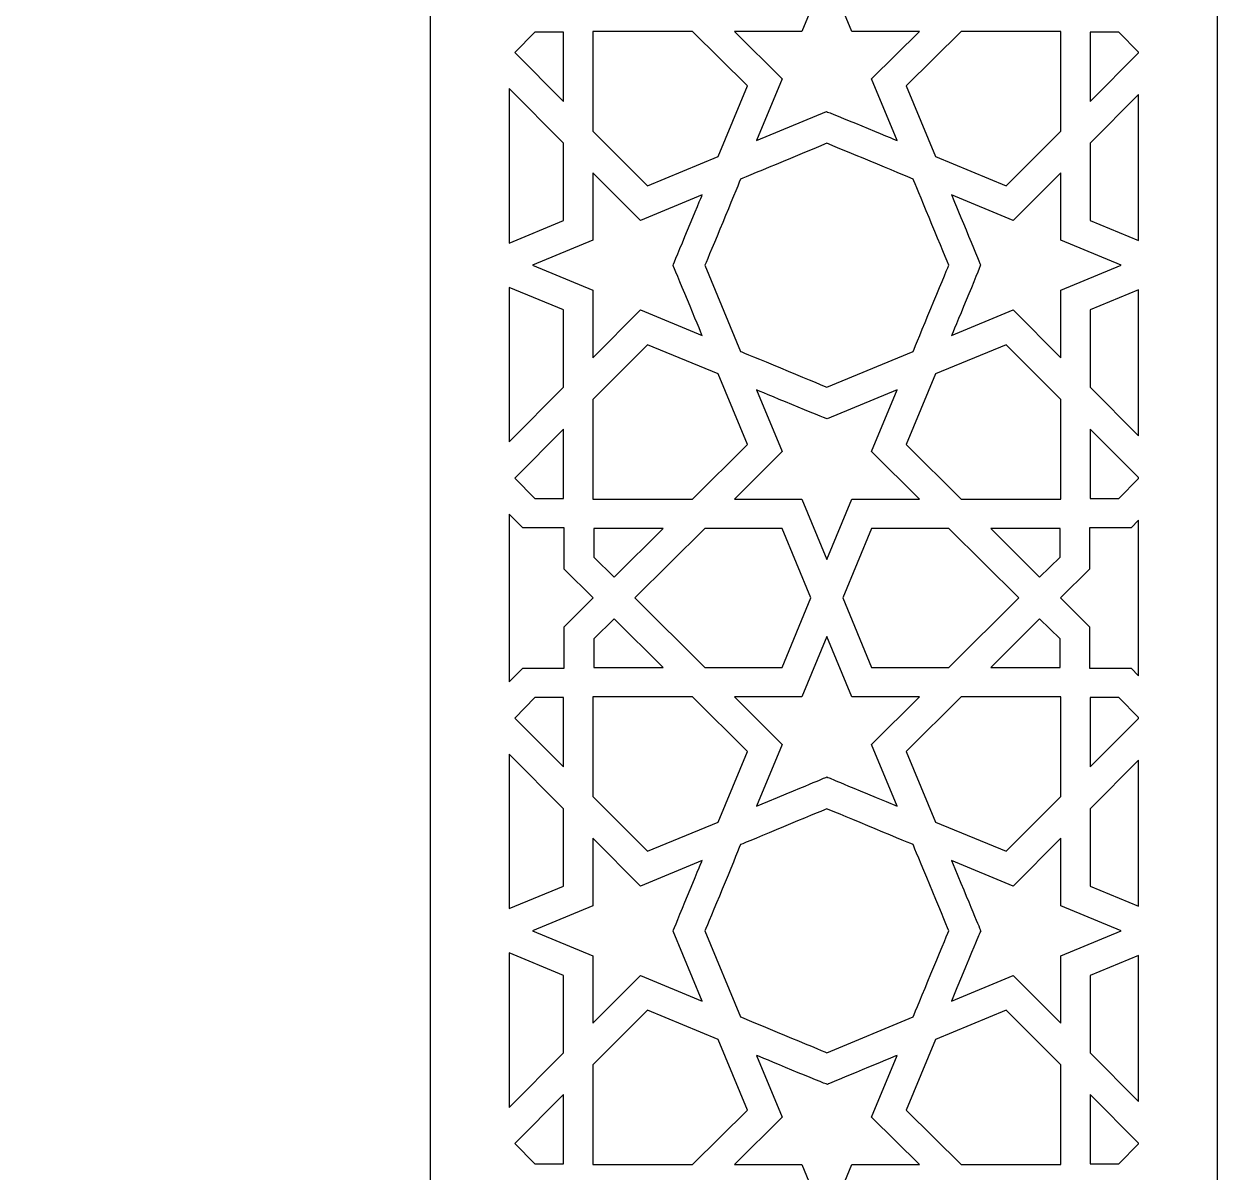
# Model space of a CAD drawing. Header units: millimetres. Extents: x -71 to 71, y -100 to 100.
# Drawn here: x 35.74 to 71.47, y -78.88 to -44.5 of the extents above; entities that cross this region are included whole.
import ezdxf

# ---------------------------------------------------------------- set-up
doc = ezdxf.new("R2010")
doc.units = ezdxf.units.MM
doc.header["$MEASUREMENT"] = 0
doc.layers.add('layer 1', color=7, linetype='Continuous')

msp = doc.modelspace()

# ---------------------------------------------------------------- linework, layer by layer
at = {"layer": 'layer 1', "color": 250}
for points, knots in [([(71.4703, 100.1536), (71.4703, 100.1536), (-71.4375, 100.1536), (-71.4375, 100.1536), (-71.4375, 100.1536), (-71.4375, 100.1536), (-71.4375, -99.8361), (-71.4375, -99.8361), (-71.4375, -99.8361), (-71.4375, -99.8361), (-47.8871, -99.8361), (-47.8871, -99.8361), (-47.8871, -99.8361), (-47.8871, -99.8361), (-47.8871, 29.4887), (-47.8871, 29.4887), (-47.8871, 29.4887), (-47.8871, 38.6786), (-43.8667, 47.1615), (-36.8563, 52.7622), (-36.8563, 52.7622), (-23.6283, 63.3317), (-10.5375, 62.4029), (0.0166, 75.0503), (0.0166, 75.0503), (10.5703, 62.4029), (23.6608, 63.3317), (36.8893, 52.7622), (36.8893, 52.7622), (43.8993, 47.1615), (47.9199, 38.6789), (47.9199, 29.4887), (47.9199, 29.4887), (47.9199, 29.4887), (47.9199, -99.8361), (47.9199, -99.8361), (47.9199, -99.8361), (47.9199, -99.8361), (71.4703, -99.8361), (71.4703, -99.8361), (71.4703, -99.8361), (71.4703, -99.8361), (71.4703, 100.1536), (71.4703, 100.1536)], [0, 0, 0, 0, 0.0833333, 0.0833333, 0.0833333, 0.0833333, 0.1666667, 0.1666667, 0.1666667, 0.1666667, 0.25, 0.25, 0.25, 0.25, 0.3333333, 0.3333333, 0.3333333, 0.3333333, 0.4166667, 0.4166667, 0.4166667, 0.4166667, 0.5, 0.5, 0.5, 0.5, 0.5833333, 0.5833333, 0.5833333, 0.5833333, 0.6666667, 0.6666667, 0.6666667, 0.6666667, 0.75, 0.75, 0.75, 0.75, 0.8333333, 0.8333333, 0.8333333, 0.8333333, 1, 1, 1, 1]), ([(59.7722, -47.1233), (59.7722, -47.1233), (57.6806, -47.9901), (57.6806, -47.9901), (57.6806, -47.9901), (57.6806, -47.9901), (58.4468, -46.1437), (58.4468, -46.1437), (58.4468, -46.1437), (58.4468, -46.1437), (57.0152, -44.7192), (57.0152, -44.7192), (57.0152, -44.7192), (57.0152, -44.7192), (59.0363, -44.7192), (59.0363, -44.7192), (59.0363, -44.7192), (59.0363, -44.7192), (59.7856, -42.9105), (59.7856, -42.9105), (59.7856, -42.9105), (59.7856, -42.9105), (60.5353, -44.7192), (60.5353, -44.7192), (60.5353, -44.7192), (60.5353, -44.7192), (62.556, -44.7192), (62.556, -44.7192), (62.556, -44.7192), (62.556, -44.7192), (61.1247, -46.144), (61.1247, -46.144), (61.1247, -46.144), (61.1247, -46.144), (61.891, -47.9901), (61.891, -47.9901), (61.891, -47.9901), (61.8208, -47.9612), (59.847, -47.1371), (59.7722, -47.1233)], [0, 0, 0, 0, 0.0909091, 0.0909091, 0.0909091, 0.0909091, 0.1818182, 0.1818182, 0.1818182, 0.1818182, 0.2727273, 0.2727273, 0.2727273, 0.2727273, 0.3636364, 0.3636364, 0.3636364, 0.3636364, 0.4545455, 0.4545455, 0.4545455, 0.4545455, 0.5454545, 0.5454545, 0.5454545, 0.5454545, 0.6363636, 0.6363636, 0.6363636, 0.6363636, 0.7272727, 0.7272727, 0.7272727, 0.7272727, 0.8181818, 0.8181818, 0.8181818, 0.8181818, 1, 1, 1, 1]), ([(51.9, -44.741), (51.9, -44.741), (51.9, -46.8171), (51.9, -46.8171), (51.9, -46.8171), (51.9, -46.8171), (50.4412, -45.352), (50.4412, -45.352), (50.4412, -45.352), (50.4412, -45.352), (51.0466, -44.741), (51.0466, -44.741), (51.0466, -44.741), (51.0466, -44.741), (51.9, -44.741), (51.9, -44.741)], [0, 0, 0, 0, 0.2, 0.2, 0.2, 0.2, 0.4, 0.4, 0.4, 0.4, 0.6, 0.6, 0.6, 0.6, 1, 1, 1, 1]), ([(56.5284, -48.4671), (56.5284, -48.4671), (54.4142, -49.3441), (54.4142, -49.3441), (54.4142, -49.3441), (54.4142, -49.3441), (52.7808, -47.7037), (52.7808, -47.7037), (52.7808, -47.7037), (52.7808, -47.7037), (52.7808, -44.7192), (52.7808, -44.7192), (52.7808, -44.7192), (52.7808, -44.7192), (55.7668, -44.7192), (55.7668, -44.7192), (55.7668, -44.7192), (55.7668, -44.7192), (57.4068, -46.3515), (57.4068, -46.3515), (57.4068, -46.3515), (57.4068, -46.3515), (56.5284, -48.4671), (56.5284, -48.4671)], [0, 0, 0, 0, 0.1428571, 0.1428571, 0.1428571, 0.1428571, 0.2857143, 0.2857143, 0.2857143, 0.2857143, 0.4285714, 0.4285714, 0.4285714, 0.4285714, 0.5714286, 0.5714286, 0.5714286, 0.5714286, 0.7142857, 0.7142857, 0.7142857, 0.7142857, 1, 1, 1, 1]), ([(63.0417, -48.4671), (63.0417, -48.4671), (62.1644, -46.3515), (62.1644, -46.3515), (62.1644, -46.3515), (62.1644, -46.3515), (63.8048, -44.7192), (63.8048, -44.7192), (63.8048, -44.7192), (63.8048, -44.7192), (66.7893, -44.7192), (66.7893, -44.7192), (66.7893, -44.7192), (66.7893, -44.7192), (66.7893, -47.7037), (66.7893, -47.7037), (66.7893, -47.7037), (66.7893, -47.7037), (65.1574, -49.3441), (65.1574, -49.3441), (65.1574, -49.3441), (65.1574, -49.3441), (63.0417, -48.4671), (63.0417, -48.4671)], [0, 0, 0, 0, 0.1428571, 0.1428571, 0.1428571, 0.1428571, 0.2857143, 0.2857143, 0.2857143, 0.2857143, 0.4285714, 0.4285714, 0.4285714, 0.4285714, 0.5714286, 0.5714286, 0.5714286, 0.5714286, 0.7142857, 0.7142857, 0.7142857, 0.7142857, 1, 1, 1, 1]), ([(67.6716, -44.741), (67.6716, -44.741), (68.5246, -44.741), (68.5246, -44.741), (68.5246, -44.741), (68.5246, -44.741), (69.1187, -45.3408), (69.1187, -45.3408), (69.1187, -45.3408), (69.1187, -45.3408), (69.1187, -45.3626), (69.1187, -45.3626), (69.1187, -45.3626), (69.1187, -45.3626), (67.6716, -46.8171), (67.6716, -46.8171), (67.6716, -46.8171), (67.6716, -46.8171), (67.6716, -44.741), (67.6716, -44.741)], [0, 0, 0, 0, 0.1666667, 0.1666667, 0.1666667, 0.1666667, 0.3333333, 0.3333333, 0.3333333, 0.3333333, 0.5, 0.5, 0.5, 0.5, 0.6666667, 0.6666667, 0.6666667, 0.6666667, 1, 1, 1, 1]), ([(50.2719, -51.0593), (50.2719, -51.0593), (50.2719, -46.4315), (50.2719, -46.4315), (50.2719, -46.4315), (50.2719, -46.4315), (51.9, -48.0674), (51.9, -48.0674), (51.9, -48.0674), (51.9, -48.0674), (51.9, -50.3848), (51.9, -50.3848), (51.9, -50.3848), (51.9, -50.3848), (50.2719, -51.0593), (50.2719, -51.0593)], [0, 0, 0, 0, 0.2, 0.2, 0.2, 0.2, 0.4, 0.4, 0.4, 0.4, 0.6, 0.6, 0.6, 0.6, 1, 1, 1, 1]), ([(69.1187, -46.6129), (69.1187, -46.6129), (69.1187, -50.9845), (69.1187, -50.9845), (69.1187, -50.9845), (69.1187, -50.9845), (67.6716, -50.3848), (67.6716, -50.3848), (67.6716, -50.3848), (67.6716, -50.3848), (67.6716, -48.0674), (67.6716, -48.0674), (67.6716, -48.0674), (67.6716, -48.0674), (69.1187, -46.6129), (69.1187, -46.6129)], [0, 0, 0, 0, 0.2, 0.2, 0.2, 0.2, 0.4, 0.4, 0.4, 0.4, 0.6, 0.6, 0.6, 0.6, 1, 1, 1, 1]), ([(62.3658, -54.3052), (62.3658, -54.3052), (59.7856, -55.3748), (59.7856, -55.3748), (59.7856, -55.3748), (59.4646, -55.2415), (57.2735, -54.3331), (57.204, -54.3041), (57.204, -54.3041), (57.204, -54.3041), (56.1333, -51.7204), (56.1333, -51.7204), (56.1333, -51.7204), (56.2885, -51.3623), (57.0466, -49.5286), (57.198, -49.1451), (57.198, -49.1451), (57.4555, -49.0375), (59.5009, -48.1894), (59.7856, -48.0723), (59.7856, -48.0723), (60.0728, -48.1901), (62.0995, -49.0308), (62.369, -49.1437), (62.369, -49.1437), (62.4463, -49.3395), (63.2058, -51.1651), (63.4361, -51.7232), (63.4361, -51.7232), (63.3183, -52.01), (62.4822, -54.0272), (62.3658, -54.3052)], [0, 0, 0, 0, 0.1111111, 0.1111111, 0.1111111, 0.1111111, 0.2222222, 0.2222222, 0.2222222, 0.2222222, 0.3333333, 0.3333333, 0.3333333, 0.3333333, 0.4444444, 0.4444444, 0.4444444, 0.4444444, 0.5555556, 0.5555556, 0.5555556, 0.5555556, 0.6666667, 0.6666667, 0.6666667, 0.6666667, 0.7777778, 0.7777778, 0.7777778, 0.7777778, 1, 1, 1, 1]), ([(50.9722, -51.7232), (50.9722, -51.7232), (52.7808, -50.9746), (52.7808, -50.9746), (52.7808, -50.9746), (52.7808, -50.9746), (52.7808, -48.9528), (52.7808, -48.9528), (52.7808, -48.9528), (52.7808, -48.9528), (54.2054, -50.3841), (54.2054, -50.3841), (54.2054, -50.3841), (54.2054, -50.3841), (56.0529, -49.6178), (56.0529, -49.6178), (56.0529, -49.6178), (56.0282, -49.6778), (55.2016, -51.6661), (55.1826, -51.7281), (55.1826, -51.7281), (55.2055, -51.7832), (56.0081, -53.7206), (56.0529, -53.8282), (56.0529, -53.8282), (56.0529, -53.8282), (54.2054, -53.062), (54.2054, -53.062), (54.2054, -53.062), (54.2054, -53.062), (52.7808, -54.4932), (52.7808, -54.4932), (52.7808, -54.4932), (52.7808, -54.4932), (52.7808, -52.4725), (52.7808, -52.4725), (52.7808, -52.4725), (52.7808, -52.4725), (50.9722, -51.7232), (50.9722, -51.7232)], [0, 0, 0, 0, 0.0909091, 0.0909091, 0.0909091, 0.0909091, 0.1818182, 0.1818182, 0.1818182, 0.1818182, 0.2727273, 0.2727273, 0.2727273, 0.2727273, 0.3636364, 0.3636364, 0.3636364, 0.3636364, 0.4545455, 0.4545455, 0.4545455, 0.4545455, 0.5454545, 0.5454545, 0.5454545, 0.5454545, 0.6363636, 0.6363636, 0.6363636, 0.6363636, 0.7272727, 0.7272727, 0.7272727, 0.7272727, 0.8181818, 0.8181818, 0.8181818, 0.8181818, 1, 1, 1, 1]), ([(68.598, -51.7232), (68.598, -51.7232), (66.7893, -52.4725), (66.7893, -52.4725), (66.7893, -52.4725), (66.7893, -52.4725), (66.7893, -54.4932), (66.7893, -54.4932), (66.7893, -54.4932), (66.7893, -54.4932), (65.3648, -53.062), (65.3648, -53.062), (65.3648, -53.062), (65.3648, -53.062), (63.5187, -53.8282), (63.5187, -53.8282), (63.5187, -53.8282), (63.5512, -53.7492), (64.3703, -51.7927), (64.3851, -51.7087), (64.3851, -51.7087), (64.3463, -51.6167), (63.5568, -49.7103), (63.5187, -49.6178), (63.5187, -49.6178), (63.5187, -49.6178), (65.3648, -50.3841), (65.3648, -50.3841), (65.3648, -50.3841), (65.3648, -50.3841), (66.7893, -48.9528), (66.7893, -48.9528), (66.7893, -48.9528), (66.7893, -48.9528), (66.7893, -50.9746), (66.7893, -50.9746), (66.7893, -50.9746), (66.7893, -50.9746), (68.598, -51.7232), (68.598, -51.7232)], [0, 0, 0, 0, 0.0909091, 0.0909091, 0.0909091, 0.0909091, 0.1818182, 0.1818182, 0.1818182, 0.1818182, 0.2727273, 0.2727273, 0.2727273, 0.2727273, 0.3636364, 0.3636364, 0.3636364, 0.3636364, 0.4545455, 0.4545455, 0.4545455, 0.4545455, 0.5454545, 0.5454545, 0.5454545, 0.5454545, 0.6363636, 0.6363636, 0.6363636, 0.6363636, 0.7272727, 0.7272727, 0.7272727, 0.7272727, 0.8181818, 0.8181818, 0.8181818, 0.8181818, 1, 1, 1, 1]), ([(50.2719, -57.0145), (50.2719, -57.0145), (50.2719, -52.3875), (50.2719, -52.3875), (50.2719, -52.3875), (50.2719, -52.3875), (51.9, -53.0613), (51.9, -53.0613), (51.9, -53.0613), (51.9, -53.0613), (51.9, -55.3787), (51.9, -55.3787), (51.9, -55.3787), (51.9, -55.3787), (50.2719, -57.0145), (50.2719, -57.0145)], [0, 0, 0, 0, 0.2, 0.2, 0.2, 0.2, 0.4, 0.4, 0.4, 0.4, 0.6, 0.6, 0.6, 0.6, 1, 1, 1, 1]), ([(69.1187, -52.4612), (69.1187, -52.4612), (69.1187, -56.8343), (69.1187, -56.8343), (69.1187, -56.8343), (69.1187, -56.8343), (67.6716, -55.3787), (67.6716, -55.3787), (67.6716, -55.3787), (67.6716, -55.3787), (67.6716, -53.0613), (67.6716, -53.0613), (67.6716, -53.0613), (67.6716, -53.0613), (69.1187, -52.4612), (69.1187, -52.4612)], [0, 0, 0, 0, 0.2, 0.2, 0.2, 0.2, 0.4, 0.4, 0.4, 0.4, 0.6, 0.6, 0.6, 0.6, 1, 1, 1, 1]), ([(56.5295, -54.9793), (56.5295, -54.9793), (57.4068, -57.0946), (57.4068, -57.0946), (57.4068, -57.0946), (57.4068, -57.0946), (55.7668, -58.728), (55.7668, -58.728), (55.7668, -58.728), (55.7668, -58.728), (52.7808, -58.728), (52.7808, -58.728), (52.7808, -58.728), (52.7808, -58.728), (52.7808, -55.7421), (52.7808, -55.7421), (52.7808, -55.7421), (52.7808, -55.7421), (54.4142, -54.103), (54.4142, -54.103), (54.4142, -54.103), (54.4142, -54.103), (56.5295, -54.9793), (56.5295, -54.9793)], [0, 0, 0, 0, 0.1428571, 0.1428571, 0.1428571, 0.1428571, 0.2857143, 0.2857143, 0.2857143, 0.2857143, 0.4285714, 0.4285714, 0.4285714, 0.4285714, 0.5714286, 0.5714286, 0.5714286, 0.5714286, 0.7142857, 0.7142857, 0.7142857, 0.7142857, 1, 1, 1, 1]), ([(63.0421, -54.9793), (63.0421, -54.9793), (65.1574, -54.103), (65.1574, -54.103), (65.1574, -54.103), (65.1574, -54.103), (66.7893, -55.7421), (66.7893, -55.7421), (66.7893, -55.7421), (66.7893, -55.7421), (66.7893, -58.728), (66.7893, -58.728), (66.7893, -58.728), (66.7893, -58.728), (63.8048, -58.728), (63.8048, -58.728), (63.8048, -58.728), (63.8048, -58.728), (62.1644, -57.0946), (62.1644, -57.0946), (62.1644, -57.0946), (62.1644, -57.0946), (63.0421, -54.9793), (63.0421, -54.9793)], [0, 0, 0, 0, 0.1428571, 0.1428571, 0.1428571, 0.1428571, 0.2857143, 0.2857143, 0.2857143, 0.2857143, 0.4285714, 0.4285714, 0.4285714, 0.4285714, 0.5714286, 0.5714286, 0.5714286, 0.5714286, 0.7142857, 0.7142857, 0.7142857, 0.7142857, 1, 1, 1, 1]), ([(60.5353, -58.728), (60.5353, -58.728), (59.7856, -60.5367), (59.7856, -60.5367), (59.7856, -60.5367), (59.7856, -60.5367), (59.0363, -58.728), (59.0363, -58.728), (59.0363, -58.728), (59.0363, -58.728), (57.0152, -58.728), (57.0152, -58.728), (57.0152, -58.728), (57.0152, -58.728), (58.4468, -57.3031), (58.4468, -57.3031), (58.4468, -57.3031), (58.4468, -57.3031), (57.6806, -55.456), (57.6806, -55.456), (57.6806, -55.456), (57.7501, -55.4845), (59.7249, -56.3086), (59.7987, -56.3231), (59.7987, -56.3231), (59.7987, -56.3231), (61.891, -55.456), (61.891, -55.456), (61.891, -55.456), (61.891, -55.456), (61.1247, -57.3031), (61.1247, -57.3031), (61.1247, -57.3031), (61.1247, -57.3031), (62.556, -58.728), (62.556, -58.728), (62.556, -58.728), (62.556, -58.728), (60.5353, -58.728), (60.5353, -58.728)], [0, 0, 0, 0, 0.0909091, 0.0909091, 0.0909091, 0.0909091, 0.1818182, 0.1818182, 0.1818182, 0.1818182, 0.2727273, 0.2727273, 0.2727273, 0.2727273, 0.3636364, 0.3636364, 0.3636364, 0.3636364, 0.4545455, 0.4545455, 0.4545455, 0.4545455, 0.5454545, 0.5454545, 0.5454545, 0.5454545, 0.6363636, 0.6363636, 0.6363636, 0.6363636, 0.7272727, 0.7272727, 0.7272727, 0.7272727, 0.8181818, 0.8181818, 0.8181818, 0.8181818, 1, 1, 1, 1]), ([(51.9, -56.6289), (51.9, -56.6289), (51.9, -58.705), (51.9, -58.705), (51.9, -58.705), (51.9, -58.705), (51.0466, -58.705), (51.0466, -58.705), (51.0466, -58.705), (51.0466, -58.705), (50.4412, -58.0951), (50.4412, -58.0951), (50.4412, -58.0951), (50.4412, -58.0951), (51.9, -56.6289), (51.9, -56.6289)], [0, 0, 0, 0, 0.2, 0.2, 0.2, 0.2, 0.4, 0.4, 0.4, 0.4, 0.6, 0.6, 0.6, 0.6, 1, 1, 1, 1]), ([(67.6716, -58.705), (67.6716, -58.705), (67.6716, -56.6289), (67.6716, -56.6289), (67.6716, -56.6289), (67.6716, -56.6289), (69.1187, -58.0834), (69.1187, -58.0834), (69.1187, -58.0834), (69.1187, -58.0834), (69.1187, -58.1053), (69.1187, -58.1053), (69.1187, -58.1053), (69.1187, -58.1053), (68.5246, -58.705), (68.5246, -58.705), (68.5246, -58.705), (68.5246, -58.705), (67.6716, -58.705), (67.6716, -58.705)], [0, 0, 0, 0, 0.1666667, 0.1666667, 0.1666667, 0.1666667, 0.3333333, 0.3333333, 0.3333333, 0.3333333, 0.5, 0.5, 0.5, 0.5, 0.6666667, 0.6666667, 0.6666667, 0.6666667, 1, 1, 1, 1]), ([(52.7897, -61.6881), (52.7897, -61.6881), (51.9218, -62.5471), (51.9218, -62.5471), (51.9218, -62.5471), (51.9218, -62.5471), (51.9218, -63.7896), (51.9218, -63.7896), (51.9218, -63.7896), (51.9218, -63.7896), (50.6794, -63.7896), (50.6794, -63.7896), (50.6794, -63.7896), (50.6794, -63.7896), (50.2719, -64.2006), (50.2719, -64.2006), (50.2719, -64.2006), (50.2719, -64.2006), (50.2719, -59.176), (50.2719, -59.176), (50.2719, -59.176), (50.2719, -59.176), (50.6794, -59.587), (50.6794, -59.587), (50.6794, -59.587), (50.6794, -59.587), (51.9218, -59.587), (51.9218, -59.587), (51.9218, -59.587), (51.9218, -59.587), (51.9218, -60.8295), (51.9218, -60.8295), (51.9218, -60.8295), (51.9218, -60.8295), (52.7897, -61.6881), (52.7897, -61.6881)], [0, 0, 0, 0, 0.1, 0.1, 0.1, 0.1, 0.2, 0.2, 0.2, 0.2, 0.3, 0.3, 0.3, 0.3, 0.4, 0.4, 0.4, 0.4, 0.5, 0.5, 0.5, 0.5, 0.6, 0.6, 0.6, 0.6, 0.7, 0.7, 0.7, 0.7, 0.8, 0.8, 0.8, 0.8, 1, 1, 1, 1]), ([(52.8038, -59.6089), (52.8038, -59.6089), (54.8799, -59.6089), (54.8799, -59.6089), (54.8799, -59.6089), (54.8799, -59.6089), (53.4137, -61.0676), (53.4137, -61.0676), (53.4137, -61.0676), (53.4137, -61.0676), (52.8038, -60.4619), (52.8038, -60.4619), (52.8038, -60.4619), (52.8038, -60.4619), (52.8038, -59.6089), (52.8038, -59.6089)], [0, 0, 0, 0, 0.2, 0.2, 0.2, 0.2, 0.4, 0.4, 0.4, 0.4, 0.6, 0.6, 0.6, 0.6, 1, 1, 1, 1]), ([(58.4475, -59.6089), (58.4475, -59.6089), (59.309, -61.6881), (59.309, -61.6881), (59.309, -61.6881), (59.309, -61.6881), (58.4475, -63.7677), (58.4475, -63.7677), (58.4475, -63.7677), (58.4475, -63.7677), (56.1301, -63.7677), (56.1301, -63.7677), (56.1301, -63.7677), (56.1301, -63.7677), (54.0403, -61.6881), (54.0403, -61.6881), (54.0403, -61.6881), (54.0403, -61.6881), (56.1301, -59.6089), (56.1301, -59.6089), (56.1301, -59.6089), (56.1301, -59.6089), (58.4475, -59.6089), (58.4475, -59.6089)], [0, 0, 0, 0, 0.1428571, 0.1428571, 0.1428571, 0.1428571, 0.2857143, 0.2857143, 0.2857143, 0.2857143, 0.4285714, 0.4285714, 0.4285714, 0.4285714, 0.5714286, 0.5714286, 0.5714286, 0.5714286, 0.7142857, 0.7142857, 0.7142857, 0.7142857, 1, 1, 1, 1]), ([(61.124, -63.7677), (61.124, -63.7677), (60.2626, -61.6881), (60.2626, -61.6881), (60.2626, -61.6881), (60.2626, -61.6881), (61.124, -59.6089), (61.124, -59.6089), (61.124, -59.6089), (61.124, -59.6089), (63.4414, -59.6089), (63.4414, -59.6089), (63.4414, -59.6089), (63.4414, -59.6089), (65.5313, -61.6881), (65.5313, -61.6881), (65.5313, -61.6881), (65.5313, -61.6881), (63.4414, -63.7677), (63.4414, -63.7677), (63.4414, -63.7677), (63.4414, -63.7677), (61.124, -63.7677), (61.124, -63.7677)], [0, 0, 0, 0, 0.1428571, 0.1428571, 0.1428571, 0.1428571, 0.2857143, 0.2857143, 0.2857143, 0.2857143, 0.4285714, 0.4285714, 0.4285714, 0.4285714, 0.5714286, 0.5714286, 0.5714286, 0.5714286, 0.7142857, 0.7142857, 0.7142857, 0.7142857, 1, 1, 1, 1]), ([(66.7674, -59.6089), (66.7674, -59.6089), (66.7674, -60.4619), (66.7674, -60.4619), (66.7674, -60.4619), (66.7674, -60.4619), (66.1564, -61.0676), (66.1564, -61.0676), (66.1564, -61.0676), (66.1564, -61.0676), (64.6913, -59.6089), (64.6913, -59.6089), (64.6913, -59.6089), (64.6913, -59.6089), (66.7674, -59.6089), (66.7674, -59.6089)], [0, 0, 0, 0, 0.2, 0.2, 0.2, 0.2, 0.4, 0.4, 0.4, 0.4, 0.6, 0.6, 0.6, 0.6, 1, 1, 1, 1]), ([(66.7815, -61.6881), (66.7815, -61.6881), (67.6487, -60.8295), (67.6487, -60.8295), (67.6487, -60.8295), (67.6487, -60.8295), (67.6487, -59.587), (67.6487, -59.587), (67.6487, -59.587), (67.6487, -59.587), (68.8926, -59.587), (68.8926, -59.587), (68.8926, -59.587), (68.8926, -59.587), (69.1187, -59.3577), (69.1187, -59.3577), (69.1187, -59.3577), (69.1187, -59.3577), (69.1187, -64.0189), (69.1187, -64.0189), (69.1187, -64.0189), (69.1187, -64.0189), (68.8926, -63.7896), (68.8926, -63.7896), (68.8926, -63.7896), (68.8926, -63.7896), (67.6487, -63.7896), (67.6487, -63.7896), (67.6487, -63.7896), (67.6487, -63.7896), (67.6487, -62.5471), (67.6487, -62.5471), (67.6487, -62.5471), (67.6487, -62.5471), (66.7815, -61.6881), (66.7815, -61.6881)], [0, 0, 0, 0, 0.1, 0.1, 0.1, 0.1, 0.2, 0.2, 0.2, 0.2, 0.3, 0.3, 0.3, 0.3, 0.4, 0.4, 0.4, 0.4, 0.5, 0.5, 0.5, 0.5, 0.6, 0.6, 0.6, 0.6, 0.7, 0.7, 0.7, 0.7, 0.8, 0.8, 0.8, 0.8, 1, 1, 1, 1]), ([(52.8038, -63.7677), (52.8038, -63.7677), (52.8038, -62.9147), (52.8038, -62.9147), (52.8038, -62.9147), (52.8038, -62.9147), (53.4137, -62.309), (53.4137, -62.309), (53.4137, -62.309), (53.4137, -62.309), (54.8799, -63.7677), (54.8799, -63.7677), (54.8799, -63.7677), (54.8799, -63.7677), (52.8038, -63.7677), (52.8038, -63.7677)], [0, 0, 0, 0, 0.2, 0.2, 0.2, 0.2, 0.4, 0.4, 0.4, 0.4, 0.6, 0.6, 0.6, 0.6, 1, 1, 1, 1]), ([(64.6913, -63.7677), (64.6913, -63.7677), (66.1564, -62.309), (66.1564, -62.309), (66.1564, -62.309), (66.1564, -62.309), (66.7674, -62.9147), (66.7674, -62.9147), (66.7674, -62.9147), (66.7674, -62.9147), (66.7674, -63.7677), (66.7674, -63.7677), (66.7674, -63.7677), (66.7674, -63.7677), (64.6913, -63.7677), (64.6913, -63.7677)], [0, 0, 0, 0, 0.2, 0.2, 0.2, 0.2, 0.4, 0.4, 0.4, 0.4, 0.6, 0.6, 0.6, 0.6, 1, 1, 1, 1]), ([(59.7856, -67.0472), (59.6075, -67.1223), (59.5782, -67.1347), (57.6806, -67.921), (57.6806, -67.921), (57.6806, -67.921), (58.4468, -66.0735), (58.4468, -66.0735), (58.4468, -66.0735), (58.4468, -66.0735), (57.0152, -64.649), (57.0152, -64.649), (57.0152, -64.649), (57.0152, -64.649), (59.0363, -64.649), (59.0363, -64.649), (59.0363, -64.649), (59.0363, -64.649), (59.7856, -62.8399), (59.7856, -62.8399), (59.7856, -62.8399), (59.7856, -62.8399), (60.5353, -64.649), (60.5353, -64.649), (60.5353, -64.649), (60.5353, -64.649), (62.556, -64.649), (62.556, -64.649), (62.556, -64.649), (62.556, -64.649), (61.1247, -66.0735), (61.1247, -66.0735), (61.1247, -66.0735), (61.1247, -66.0735), (61.891, -67.921), (61.891, -67.921), (61.891, -67.921), (59.992, -67.134), (59.9641, -67.1223), (59.7856, -67.0472)], [0, 0, 0, 0, 0.0909091, 0.0909091, 0.0909091, 0.0909091, 0.1818182, 0.1818182, 0.1818182, 0.1818182, 0.2727273, 0.2727273, 0.2727273, 0.2727273, 0.3636364, 0.3636364, 0.3636364, 0.3636364, 0.4545455, 0.4545455, 0.4545455, 0.4545455, 0.5454545, 0.5454545, 0.5454545, 0.5454545, 0.6363636, 0.6363636, 0.6363636, 0.6363636, 0.7272727, 0.7272727, 0.7272727, 0.7272727, 0.8181818, 0.8181818, 0.8181818, 0.8181818, 1, 1, 1, 1]), ([(56.5284, -68.3966), (56.5284, -68.3966), (54.4142, -69.2736), (54.4142, -69.2736), (54.4142, -69.2736), (54.4142, -69.2736), (52.7808, -67.6334), (52.7808, -67.6334), (52.7808, -67.6334), (52.7808, -67.6334), (52.7808, -64.649), (52.7808, -64.649), (52.7808, -64.649), (52.7808, -64.649), (55.7668, -64.649), (55.7668, -64.649), (55.7668, -64.649), (55.7668, -64.649), (57.4068, -66.2809), (57.4068, -66.2809), (57.4068, -66.2809), (57.4068, -66.2809), (56.5284, -68.3966), (56.5284, -68.3966)], [0, 0, 0, 0, 0.1428571, 0.1428571, 0.1428571, 0.1428571, 0.2857143, 0.2857143, 0.2857143, 0.2857143, 0.4285714, 0.4285714, 0.4285714, 0.4285714, 0.5714286, 0.5714286, 0.5714286, 0.5714286, 0.7142857, 0.7142857, 0.7142857, 0.7142857, 1, 1, 1, 1]), ([(63.0417, -68.3966), (63.0417, -68.3966), (62.1644, -66.2809), (62.1644, -66.2809), (62.1644, -66.2809), (62.1644, -66.2809), (63.8048, -64.649), (63.8048, -64.649), (63.8048, -64.649), (63.8048, -64.649), (66.7893, -64.649), (66.7893, -64.649), (66.7893, -64.649), (66.7893, -64.649), (66.7893, -67.6334), (66.7893, -67.6334), (66.7893, -67.6334), (66.7893, -67.6334), (65.1574, -69.2736), (65.1574, -69.2736), (65.1574, -69.2736), (65.1574, -69.2736), (63.0417, -68.3966), (63.0417, -68.3966)], [0, 0, 0, 0, 0.1428571, 0.1428571, 0.1428571, 0.1428571, 0.2857143, 0.2857143, 0.2857143, 0.2857143, 0.4285714, 0.4285714, 0.4285714, 0.4285714, 0.5714286, 0.5714286, 0.5714286, 0.5714286, 0.7142857, 0.7142857, 0.7142857, 0.7142857, 1, 1, 1, 1]), ([(51.9, -64.6705), (51.9, -64.6705), (51.9, -66.748), (51.9, -66.748), (51.9, -66.748), (51.9, -66.748), (50.4412, -65.2819), (50.4412, -65.2819), (50.4412, -65.2819), (50.4412, -65.2819), (51.0466, -64.6705), (51.0466, -64.6705), (51.0466, -64.6705), (51.0466, -64.6705), (51.9, -64.6705), (51.9, -64.6705)], [0, 0, 0, 0, 0.2, 0.2, 0.2, 0.2, 0.4, 0.4, 0.4, 0.4, 0.6, 0.6, 0.6, 0.6, 1, 1, 1, 1]), ([(67.6716, -64.6705), (67.6716, -64.6705), (68.5246, -64.6705), (68.5246, -64.6705), (68.5246, -64.6705), (68.5246, -64.6705), (69.1187, -65.2713), (69.1187, -65.2713), (69.1187, -65.2713), (69.1187, -65.2713), (69.1187, -65.2931), (69.1187, -65.2931), (69.1187, -65.2931), (69.1187, -65.2931), (67.6716, -66.748), (67.6716, -66.748), (67.6716, -66.748), (67.6716, -66.748), (67.6716, -64.6705), (67.6716, -64.6705)], [0, 0, 0, 0, 0.1666667, 0.1666667, 0.1666667, 0.1666667, 0.3333333, 0.3333333, 0.3333333, 0.3333333, 0.5, 0.5, 0.5, 0.5, 0.6666667, 0.6666667, 0.6666667, 0.6666667, 1, 1, 1, 1]), ([(50.2719, -70.9891), (50.2719, -70.9891), (50.2719, -66.362), (50.2719, -66.362), (50.2719, -66.362), (50.2719, -66.362), (51.9, -67.9979), (51.9, -67.9979), (51.9, -67.9979), (51.9, -67.9979), (51.9, -70.3153), (51.9, -70.3153), (51.9, -70.3153), (51.9, -70.3153), (50.2719, -70.9891), (50.2719, -70.9891)], [0, 0, 0, 0, 0.2, 0.2, 0.2, 0.2, 0.4, 0.4, 0.4, 0.4, 0.6, 0.6, 0.6, 0.6, 1, 1, 1, 1]), ([(69.1187, -66.5423), (69.1187, -66.5423), (69.1187, -70.9142), (69.1187, -70.9142), (69.1187, -70.9142), (69.1187, -70.9142), (67.6716, -70.3153), (67.6716, -70.3153), (67.6716, -70.3153), (67.6716, -70.3153), (67.6716, -67.9979), (67.6716, -67.9979), (67.6716, -67.9979), (67.6716, -67.9979), (69.1187, -66.5423), (69.1187, -66.5423)], [0, 0, 0, 0, 0.2, 0.2, 0.2, 0.2, 0.4, 0.4, 0.4, 0.4, 0.6, 0.6, 0.6, 0.6, 1, 1, 1, 1]), ([(62.3662, -74.2346), (62.3662, -74.2346), (59.7856, -75.304), (59.7856, -75.304), (59.7856, -75.304), (59.5478, -75.2055), (57.4908, -74.3522), (57.204, -74.2337), (57.204, -74.2337), (57.204, -74.2337), (56.1344, -71.6541), (56.1344, -71.6541), (56.1344, -71.6541), (56.2525, -71.3715), (57.0473, -69.4662), (57.1994, -69.0743), (57.1994, -69.0743), (57.4612, -68.9656), (59.4999, -68.121), (59.7856, -68.0022), (59.7856, -68.0022), (59.8484, -68.0282), (62.1228, -68.9708), (62.3686, -69.0732), (62.3686, -69.0732), (62.4201, -69.2033), (63.2894, -71.2975), (63.4361, -71.6537), (63.4361, -71.6537), (63.3187, -71.9402), (62.4822, -73.9567), (62.3662, -74.2346)], [0, 0, 0, 0, 0.1111111, 0.1111111, 0.1111111, 0.1111111, 0.2222222, 0.2222222, 0.2222222, 0.2222222, 0.3333333, 0.3333333, 0.3333333, 0.3333333, 0.4444444, 0.4444444, 0.4444444, 0.4444444, 0.5555556, 0.5555556, 0.5555556, 0.5555556, 0.6666667, 0.6666667, 0.6666667, 0.6666667, 0.7777778, 0.7777778, 0.7777778, 0.7777778, 1, 1, 1, 1]), ([(50.9722, -71.6537), (50.9722, -71.6537), (52.7808, -70.9041), (52.7808, -70.9041), (52.7808, -70.9041), (52.7808, -70.9041), (52.7808, -68.8834), (52.7808, -68.8834), (52.7808, -68.8834), (52.7808, -68.8834), (54.2054, -70.3136), (54.2054, -70.3136), (54.2054, -70.3136), (54.2054, -70.3136), (56.0529, -69.5483), (56.0529, -69.5483), (56.0529, -69.5483), (56.0201, -69.6266), (55.2016, -71.5836), (55.1857, -71.6664), (55.1857, -71.6664), (55.1857, -71.6664), (56.0529, -73.7588), (56.0529, -73.7588), (56.0529, -73.7588), (56.0529, -73.7588), (54.2054, -72.9925), (54.2054, -72.9925), (54.2054, -72.9925), (54.2054, -72.9925), (52.7808, -74.4241), (52.7808, -74.4241), (52.7808, -74.4241), (52.7808, -74.4241), (52.7808, -72.402), (52.7808, -72.402), (52.7808, -72.402), (52.7808, -72.402), (50.9722, -71.6537), (50.9722, -71.6537)], [0, 0, 0, 0, 0.0909091, 0.0909091, 0.0909091, 0.0909091, 0.1818182, 0.1818182, 0.1818182, 0.1818182, 0.2727273, 0.2727273, 0.2727273, 0.2727273, 0.3636364, 0.3636364, 0.3636364, 0.3636364, 0.4545455, 0.4545455, 0.4545455, 0.4545455, 0.5454545, 0.5454545, 0.5454545, 0.5454545, 0.6363636, 0.6363636, 0.6363636, 0.6363636, 0.7272727, 0.7272727, 0.7272727, 0.7272727, 0.8181818, 0.8181818, 0.8181818, 0.8181818, 1, 1, 1, 1]), ([(68.598, -71.6537), (68.598, -71.6537), (66.7893, -72.402), (66.7893, -72.402), (66.7893, -72.402), (66.7893, -72.402), (66.7893, -74.4241), (66.7893, -74.4241), (66.7893, -74.4241), (66.7893, -74.4241), (65.3648, -72.9925), (65.3648, -72.9925), (65.3648, -72.9925), (65.3648, -72.9925), (63.5187, -73.7588), (63.5187, -73.7588), (63.5187, -73.7588), (64.4504, -71.5091), (64.3199, -71.8231), (64.3911, -71.6541), (64.3911, -71.6541), (64.3911, -71.6541), (64.0588, -70.8511), (63.5187, -69.5483), (63.5187, -69.5483), (63.5187, -69.5483), (65.3648, -70.3136), (65.3648, -70.3136), (65.3648, -70.3136), (65.3648, -70.3136), (66.7893, -68.8834), (66.7893, -68.8834), (66.7893, -68.8834), (66.7893, -68.8834), (66.7893, -70.9041), (66.7893, -70.9041), (66.7893, -70.9041), (66.7893, -70.9041), (68.598, -71.6537), (68.598, -71.6537)], [0, 0, 0, 0, 0.0909091, 0.0909091, 0.0909091, 0.0909091, 0.1818182, 0.1818182, 0.1818182, 0.1818182, 0.2727273, 0.2727273, 0.2727273, 0.2727273, 0.3636364, 0.3636364, 0.3636364, 0.3636364, 0.4545455, 0.4545455, 0.4545455, 0.4545455, 0.5454545, 0.5454545, 0.5454545, 0.5454545, 0.6363636, 0.6363636, 0.6363636, 0.6363636, 0.7272727, 0.7272727, 0.7272727, 0.7272727, 0.8181818, 0.8181818, 0.8181818, 0.8181818, 1, 1, 1, 1]), ([(50.2719, -76.9454), (50.2719, -76.9454), (50.2719, -72.3174), (50.2719, -72.3174), (50.2719, -72.3174), (50.2719, -72.3174), (51.9, -72.9918), (51.9, -72.9918), (51.9, -72.9918), (51.9, -72.9918), (51.9, -75.3095), (51.9, -75.3095), (51.9, -75.3095), (51.9, -75.3095), (50.2719, -76.9454), (50.2719, -76.9454)], [0, 0, 0, 0, 0.2, 0.2, 0.2, 0.2, 0.4, 0.4, 0.4, 0.4, 0.6, 0.6, 0.6, 0.6, 1, 1, 1, 1]), ([(69.1187, -72.3921), (69.1187, -72.3921), (69.1187, -76.764), (69.1187, -76.764), (69.1187, -76.764), (69.1187, -76.764), (67.6716, -75.3095), (67.6716, -75.3095), (67.6716, -75.3095), (67.6716, -75.3095), (67.6716, -72.9918), (67.6716, -72.9918), (67.6716, -72.9918), (67.6716, -72.9918), (69.1187, -72.3921), (69.1187, -72.3921)], [0, 0, 0, 0, 0.2, 0.2, 0.2, 0.2, 0.4, 0.4, 0.4, 0.4, 0.6, 0.6, 0.6, 0.6, 1, 1, 1, 1]), ([(56.5295, -74.9099), (56.5295, -74.9099), (57.4068, -77.0252), (57.4068, -77.0252), (57.4068, -77.0252), (57.4068, -77.0252), (55.7668, -78.6574), (55.7668, -78.6574), (55.7668, -78.6574), (55.7668, -78.6574), (52.7808, -78.6574), (52.7808, -78.6574), (52.7808, -78.6574), (52.7808, -78.6574), (52.7808, -75.6729), (52.7808, -75.6729), (52.7808, -75.6729), (52.7808, -75.6729), (54.4142, -74.0325), (54.4142, -74.0325), (54.4142, -74.0325), (54.4142, -74.0325), (56.5295, -74.9099), (56.5295, -74.9099)], [0, 0, 0, 0, 0.1428571, 0.1428571, 0.1428571, 0.1428571, 0.2857143, 0.2857143, 0.2857143, 0.2857143, 0.4285714, 0.4285714, 0.4285714, 0.4285714, 0.5714286, 0.5714286, 0.5714286, 0.5714286, 0.7142857, 0.7142857, 0.7142857, 0.7142857, 1, 1, 1, 1]), ([(63.0421, -74.9099), (63.0421, -74.9099), (65.1574, -74.0325), (65.1574, -74.0325), (65.1574, -74.0325), (65.1574, -74.0325), (66.7893, -75.6729), (66.7893, -75.6729), (66.7893, -75.6729), (66.7893, -75.6729), (66.7893, -78.6574), (66.7893, -78.6574), (66.7893, -78.6574), (66.7893, -78.6574), (63.8048, -78.6574), (63.8048, -78.6574), (63.8048, -78.6574), (63.8048, -78.6574), (62.1644, -77.0252), (62.1644, -77.0252), (62.1644, -77.0252), (62.1644, -77.0252), (63.0421, -74.9099), (63.0421, -74.9099)], [0, 0, 0, 0, 0.1428571, 0.1428571, 0.1428571, 0.1428571, 0.2857143, 0.2857143, 0.2857143, 0.2857143, 0.4285714, 0.4285714, 0.4285714, 0.4285714, 0.5714286, 0.5714286, 0.5714286, 0.5714286, 0.7142857, 0.7142857, 0.7142857, 0.7142857, 1, 1, 1, 1]), ([(60.5353, -78.6574), (60.5353, -78.6574), (59.7856, -80.4661), (59.7856, -80.4661), (59.7856, -80.4661), (59.7856, -80.4661), (59.0363, -78.6574), (59.0363, -78.6574), (59.0363, -78.6574), (59.0363, -78.6574), (57.0152, -78.6574), (57.0152, -78.6574), (57.0152, -78.6574), (57.0152, -78.6574), (58.4468, -77.233), (58.4468, -77.233), (58.4468, -77.233), (58.4468, -77.233), (57.6806, -75.3854), (57.6806, -75.3854), (57.6806, -75.3854), (57.7585, -75.4178), (59.7175, -76.2391), (59.8008, -76.2529), (59.8008, -76.2529), (59.8985, -76.2116), (61.7922, -75.4263), (61.891, -75.3854), (61.891, -75.3854), (61.891, -75.3854), (61.1247, -77.233), (61.1247, -77.233), (61.1247, -77.233), (61.1247, -77.233), (62.556, -78.6574), (62.556, -78.6574), (62.556, -78.6574), (62.556, -78.6574), (60.5353, -78.6574), (60.5353, -78.6574)], [0, 0, 0, 0, 0.0909091, 0.0909091, 0.0909091, 0.0909091, 0.1818182, 0.1818182, 0.1818182, 0.1818182, 0.2727273, 0.2727273, 0.2727273, 0.2727273, 0.3636364, 0.3636364, 0.3636364, 0.3636364, 0.4545455, 0.4545455, 0.4545455, 0.4545455, 0.5454545, 0.5454545, 0.5454545, 0.5454545, 0.6363636, 0.6363636, 0.6363636, 0.6363636, 0.7272727, 0.7272727, 0.7272727, 0.7272727, 0.8181818, 0.8181818, 0.8181818, 0.8181818, 1, 1, 1, 1]), ([(51.9, -76.5595), (51.9, -76.5595), (51.9, -78.6355), (51.9, -78.6355), (51.9, -78.6355), (51.9, -78.6355), (51.0466, -78.6355), (51.0466, -78.6355), (51.0466, -78.6355), (51.0466, -78.6355), (50.4412, -78.0245), (50.4412, -78.0245), (50.4412, -78.0245), (50.4412, -78.0245), (51.9, -76.5595), (51.9, -76.5595)], [0, 0, 0, 0, 0.2, 0.2, 0.2, 0.2, 0.4, 0.4, 0.4, 0.4, 0.6, 0.6, 0.6, 0.6, 1, 1, 1, 1]), ([(67.6716, -78.6355), (67.6716, -78.6355), (67.6716, -76.5595), (67.6716, -76.5595), (67.6716, -76.5595), (67.6716, -76.5595), (69.1187, -78.0143), (69.1187, -78.0143), (69.1187, -78.0143), (69.1187, -78.0143), (69.1187, -78.0347), (69.1187, -78.0347), (69.1187, -78.0347), (69.1187, -78.0347), (68.5246, -78.6355), (68.5246, -78.6355), (68.5246, -78.6355), (68.5246, -78.6355), (67.6716, -78.6355), (67.6716, -78.6355)], [0, 0, 0, 0, 0.1666667, 0.1666667, 0.1666667, 0.1666667, 0.3333333, 0.3333333, 0.3333333, 0.3333333, 0.5, 0.5, 0.5, 0.5, 0.6666667, 0.6666667, 0.6666667, 0.6666667, 1, 1, 1, 1])]:
    msp.add_open_spline(points, degree=3, knots=knots, dxfattribs=at)

doc.saveas('drawing.dxf')
